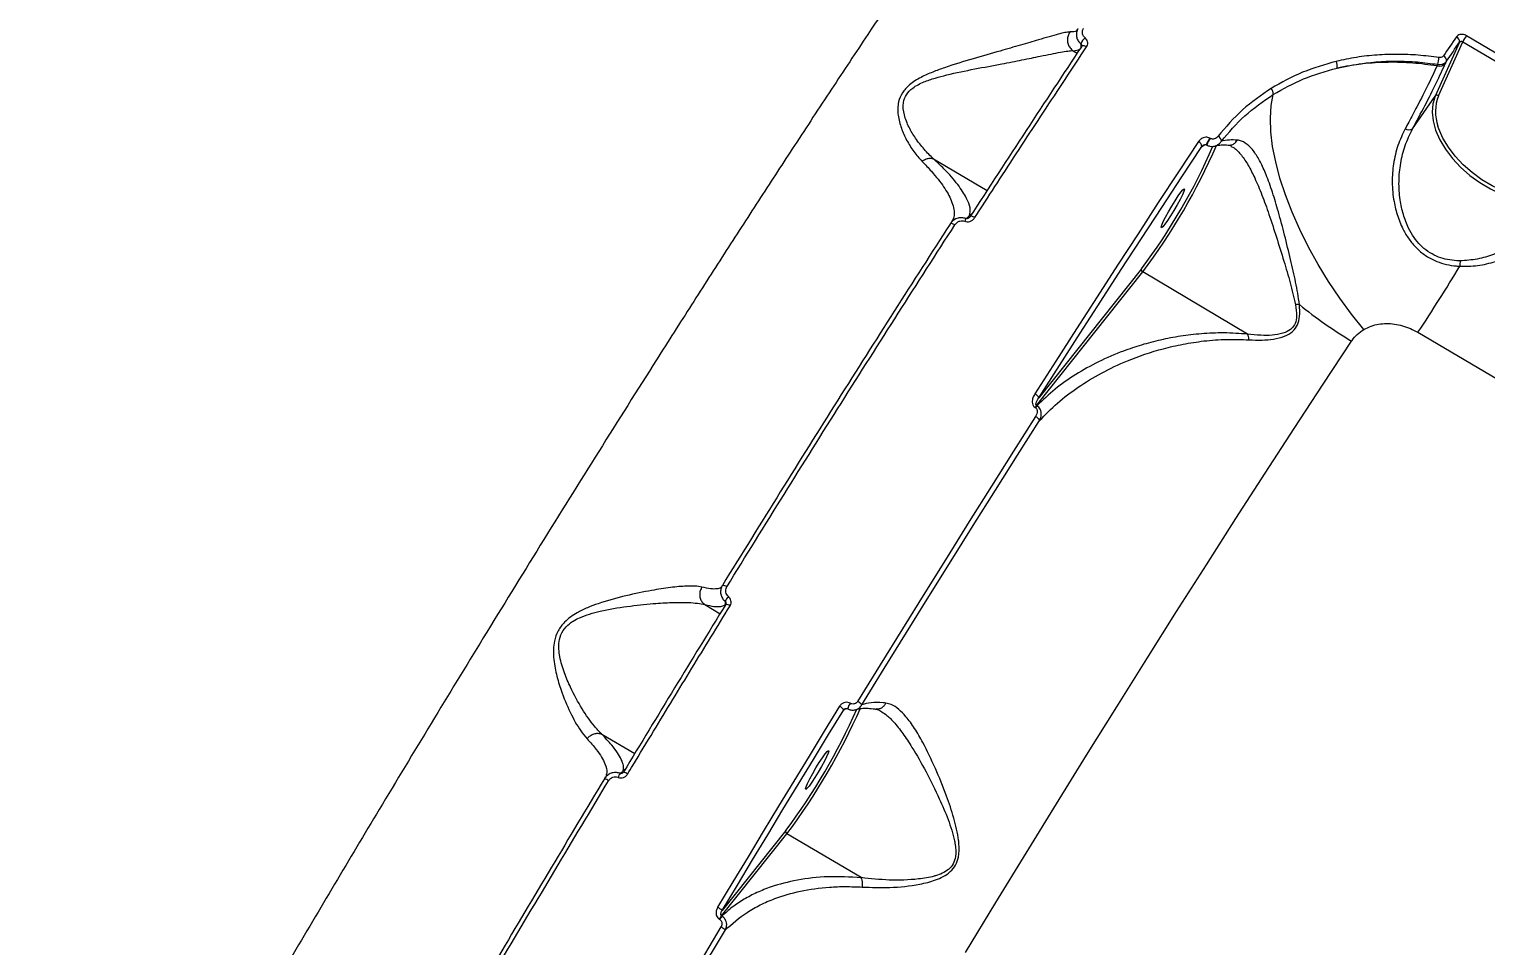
# Model space of a CAD drawing. Header units: millimetres. Extents: x -6328 to 5334, y -5037 to 4112.
# Drawn here: x -2154.1 to -1865.5, y 1238.3 to 1420 of the extents above; entities that cross this region are included whole.
import ezdxf

# ---------------------------------------------------------------- set-up
doc = ezdxf.new("R2010")
doc.units = ezdxf.units.MM
for name, color, linetype in [('DIKOM_ОБЪЕКТ', 7, 'Continuous'), ('DIKOM_РАЗМЕР_ЗОНА', 7, 'Continuous'), ('DIKOM_РАЗМЕР_ОБЪЕКТА', 7, 'Continuous')]:
    doc.layers.add(name, color=color, linetype=linetype)
doc.styles.add('style1', font='arial.ttf', dxfattribs={"width": 0.8})
doc.dimstyles.new('1-50', dxfattribs={"dimtxt": 300, "dimasz": 200, "dimexe": 100, "dimexo": 0, "dimgap": 100, "dimtad": 1, "dimtxsty": 'style1', "dimcen": 200, "dimclrd": 7, "dimclre": 7, "dimclrt": 7, "dimadec": 1, "dimazin": 2, "dimtfac": 1, "dimtmove": 0, "dimatfit": 2, "dimfxl": 0, "dimlwd": 25, "dimlwe": 18, "dimarcsym": 0})

# ---------------------------------------------------------------- blocks, each defined once
blk = doc.blocks.new('*D2')
at = {"layer": 'Defpoints', "color": 0, "transparency": 16777216}
for p in [(-5303.77, 2121.42), (-1621.11, 2121.42), (560.33, -2395.62)]:
    blk.add_point(p, dxfattribs=at)
at = {"layer": 'DIKOM_РАЗМЕР_ОБЪЕКТА', "color": 7, "lineweight": 18, "transparency": 16777216}
for p, q in [((-1621.11, 2121.42), (-5403.77, 2121.42)), ((560.33, -2395.62), (-5403.77, -2395.62))]:
    blk.add_line(p, q, dxfattribs=at)
at = {"layer": 'DIKOM_РАЗМЕР_ОБЪЕКТА', "color": 7, "lineweight": 25, "transparency": 16777216}
blk.add_line((-5303.77, -2195.62), (-5303.77, 1921.42), dxfattribs=at)
at = {"layer": 'DIKOM_РАЗМЕР_ОБЪЕКТА', "color": 7, "transparency": 16777216}
for points in [[(-5337.11, 1921.42), (-5270.44, 1921.42), (-5303.77, 2121.42)], [(-5337.11, -2195.62), (-5270.44, -2195.62), (-5303.77, -2395.62)]]:
    blk.add_solid(points, dxfattribs=at)
at = {"layer": 'DIKOM_РАЗМЕР_ОБЪЕКТА', "color": 7, "transparency": 16777216, "insert": (-5556.94, -137.1), "char_height": 300, "attachment_point": 5, "rotation": 90, "style": 'style1'}
blk.add_mtext('4500', dxfattribs=at)
blk = doc.blocks.new('*D3')
at = {"layer": 'Defpoints', "color": 0, "transparency": 16777216}
for p in [(-1814.92, 4111.71), (-5877.98, -3895.62), (33.33, -3895.62)]:
    blk.add_point(p, dxfattribs=at)
at = {"layer": 'DIKOM_РАЗМЕР_ЗОНА', "color": 7, "lineweight": 18, "transparency": 16777216}
for p, q in [((-1814.92, 4111.71), (-5977.98, 4111.71)), ((33.33, -3895.62), (-5977.98, -3895.62))]:
    blk.add_line(p, q, dxfattribs=at)
at = {"layer": 'DIKOM_РАЗМЕР_ЗОНА', "color": 7, "lineweight": 25, "transparency": 16777216}
blk.add_line((-5877.98, 3911.71), (-5877.98, -3695.62), dxfattribs=at)
at = {"layer": 'DIKOM_РАЗМЕР_ЗОНА', "color": 7, "transparency": 16777216}
for points in [[(-5911.31, 3911.71), (-5844.65, 3911.71), (-5877.98, 4111.71)], [(-5911.31, -3695.62), (-5844.65, -3695.62), (-5877.98, -3895.62)]]:
    blk.add_solid(points, dxfattribs=at)
at = {"layer": 'DIKOM_РАЗМЕР_ЗОНА', "color": 7, "transparency": 16777216, "insert": (-6131.15, 108.05), "char_height": 300, "attachment_point": 5, "rotation": 90, "style": 'style1'}
blk.add_mtext('8000', dxfattribs=at)

msp = doc.modelspace()

# ---------------------------------------------------------------- linework, layer by layer
at = {"layer": 'DIKOM_ОБЪЕКТ', "color": 7, "linetype": 'Continuous', "lineweight": 15}
for p, q in [((-1870.742, 1417.436), (-1875.55, 1406.748)), ((-1874.898, 1406.817), (-1870.076, 1417.536)), ((-1870.076, 1417.536), (-1842.647, 1401.305)), ((-1841.959, 1402.499), (-1869.389, 1418.73)), ((-1947.306, 1415.757), (-1947.302, 1415.754)), ((-1947.302, 1415.754), (-1946.491, 1415.275)), ((-1945.628, 1416.594), (-1945.651, 1416.549)), ((-1875.06, 1413.051), (-1875.201, 1412.736)), ((-1873.466, 1413.331), (-1873.312, 1413.673)), ((-1880.058, 1400.234), (-1875.55, 1406.748)), ((-1921.778, 1396.765), (-1921.293, 1397.108)), ((-1920.906, 1397.09), (-1920.908, 1397.091)), ((-1920.906, 1397.09), (-1920.832, 1397.045)), ((-1920.807, 1397.053), (-1920.832, 1397.045)), ((-1920.139, 1398.369), (-1920.213, 1398.414)), ((-1974.924, 1394.321), (-1964.329, 1388.051)), ((-1967.395, 1383.337), (-1967.79, 1383.068)), ((-1954.556, 1345.44), (-1933.514, 1371.896)), ((-1933.749, 1372.524), (-1954.115, 1346.918)), ((-1912.729, 1359.597), (-1933.514, 1371.896)), ((-1878.971, 1359.94), (-1578.962, 1182.407)), ((-1954.841, 1345.029), (-1954.736, 1344.967)), ((-1954.451, 1345.378), (-1954.556, 1345.44)), ((-2020.267, 1305.958), (-2017.245, 1304.17)), ((-2016.125, 1306.008), (-2016.129, 1305.992)), ((-1992.73, 1285.112), (-1992.324, 1285.394)), ((-1991.983, 1285.348), (-1991.955, 1285.331)), ((-1991.931, 1285.338), (-1991.955, 1285.331)), ((-1991.431, 1286.388), (-1991.459, 1286.405)), ((-2040.695, 1280.306), (-2034.145, 1276.43)), ((-2036.054, 1273.28), (-2036.385, 1273.055)), ((-2036.362, 1272.78), (-2036.363, 1272.771)), ((-2040.014, 1271.77), (-2040.129, 1271.456)), ((-2016.952, 1244.278), (-2003.985, 1260.553)), ((-2004.22, 1261.181), (-2016.816, 1245.372)), ((-1989.276, 1251.848), (-2003.985, 1260.553)), ((-2016.864, 1244.226), (-2016.952, 1244.278)), ((-2017.387, 1243.624), (-2017.299, 1243.572))]:
    msp.add_line(p, q, dxfattribs=at)
at = {"layer": 'DIKOM_ОБЪЕКТ', "color": 7, "linetype": 'Continuous', "lineweight": 15, "flags": 128}
for points in [[(-1871.359, 1418.49), (-1871.68, 1418.021), (-1872.002, 1417.551), (-1872.323, 1417.08), (-1872.645, 1416.609), (-1872.967, 1416.137), (-1873.289, 1415.665), (-1873.612, 1415.191), (-1873.935, 1414.717)], [(-1873.312, 1413.673), (-1872.99, 1414.145), (-1872.668, 1414.617), (-1872.346, 1415.089), (-1872.025, 1415.56), (-1871.704, 1416.03), (-1871.383, 1416.499), (-1871.062, 1416.968), (-1870.742, 1417.436)], [(-1944.615, 1416.517), (-1944.785, 1416.605), (-1944.955, 1416.672), (-1945.119, 1416.715), (-1945.271, 1416.733), (-1945.405, 1416.724), (-1945.515, 1416.69), (-1945.598, 1416.631), (-1945.628, 1416.594)], [(-1889.694, 1360.497), (-1892.125, 1363.516), (-1894.459, 1366.689), (-1896.673, 1369.986), (-1898.743, 1373.373), (-1900.652, 1376.818), (-1902.378, 1380.285), (-1903.905, 1383.742), (-1905.219, 1387.154), (-1906.306, 1390.486), (-1907.156, 1393.707), (-1907.759, 1396.785), (-1908.111, 1399.688), (-1908.207, 1402.389), (-1908.047, 1404.861), (-1907.633, 1407.079)], [(-1875.55, 1406.748), (-1876.024, 1405.248), (-1876.172, 1403.596), (-1875.99, 1401.826), (-1875.482, 1399.979), (-1874.66, 1398.097), (-1873.542, 1396.221), (-1872.153, 1394.393), (-1870.523, 1392.655), (-1868.69, 1391.044), (-1866.695, 1389.597), (-1864.581, 1388.346), (-1862.396, 1387.319), (-1860.189, 1386.539), (-1858.009, 1386.024), (-1855.906, 1385.785), (-1853.925, 1385.827), (-1852.111, 1386.149), (-1850.505, 1386.745), (-1849.142, 1387.6), (-1848.813, 1387.88)], [(-1853.459, 1386.584), (-1853.928, 1386.53), (-1855.849, 1386.489), (-1857.889, 1386.721), (-1860.003, 1387.22), (-1862.143, 1387.977), (-1864.261, 1388.972), (-1866.311, 1390.185), (-1868.246, 1391.588), (-1870.024, 1393.151), (-1871.604, 1394.837), (-1872.951, 1396.609), (-1874.035, 1398.428), (-1874.833, 1400.253), (-1875.004, 1400.766)], [(-1922.453, 1397.733), (-1926.419, 1391.72), (-1930.413, 1385.636), (-1934.433, 1379.483), (-1938.477, 1373.263), (-1942.544, 1366.98), (-1946.633, 1360.634), (-1950.741, 1354.229), (-1954.868, 1347.766)], [(-1954.115, 1346.918), (-1949.998, 1353.365), (-1945.899, 1359.755), (-1941.821, 1366.086), (-1937.763, 1372.355), (-1933.728, 1378.559), (-1929.718, 1384.698), (-1925.734, 1390.767), (-1921.778, 1396.765)], [(-1929.547, 1380.846), (-1929.792, 1380.649), (-1929.855, 1380.767), (-1929.731, 1381.189), (-1929.429, 1381.881), (-1928.974, 1382.787), (-1928.403, 1383.834), (-1927.762, 1384.937), (-1927.103, 1386.007), (-1926.48, 1386.957), (-1925.942, 1387.709), (-1925.534, 1388.204), (-1925.288, 1388.401), (-1925.225, 1388.283), (-1925.349, 1387.861), (-1925.651, 1387.169), (-1926.106, 1386.263), (-1926.677, 1385.216), (-1927.318, 1384.112), (-1927.977, 1383.043), (-1928.601, 1382.093), (-1929.138, 1381.341), (-1929.547, 1380.846)], [(-1967.79, 1383.068), (-1967.702, 1383.027), (-1967.611, 1383.004)], [(-1966.757, 1382.693), (-1966.926, 1382.783), (-1967.093, 1382.855), (-1967.252, 1382.905), (-1967.398, 1382.933), (-1967.523, 1382.936), (-1967.625, 1382.916), (-1967.698, 1382.872), (-1967.741, 1382.806)], [(-1970.71, 1381.236), (-1970.873, 1381.324), (-1971.035, 1381.394), (-1971.19, 1381.445), (-1971.332, 1381.475), (-1971.456, 1381.482), (-1971.558, 1381.467), (-1971.633, 1381.43), (-1971.681, 1381.372)], [(-1968.611, 1237.033), (-1962.612, 1246.909), (-1956.611, 1256.726), (-1950.615, 1266.474), (-1944.629, 1276.143), (-1938.658, 1285.726), (-1932.709, 1295.212), (-1926.786, 1304.594), (-1920.896, 1313.862), (-1915.044, 1323.008), (-1909.234, 1332.024), (-1903.474, 1340.9), (-1897.767, 1349.629), (-1892.119, 1358.203)], [(-1954.718, 1343.255), (-1959.084, 1336.373), (-1963.466, 1329.435), (-1967.861, 1322.444), (-1972.269, 1315.402), (-1976.686, 1308.313), (-1981.113, 1301.18), (-1985.545, 1294.006), (-1989.982, 1286.794)], [(-1989.142, 1286.103), (-1984.715, 1293.3), (-1980.292, 1300.458), (-1975.875, 1307.576), (-1971.467, 1314.649), (-1967.07, 1321.675), (-1962.684, 1328.651), (-1958.312, 1335.573), (-1953.956, 1342.44)], [(-1993.575, 1285.813), (-1996.596, 1280.879), (-1999.617, 1275.93), (-2002.638, 1270.967), (-2005.658, 1265.991), (-2008.677, 1261.003), (-2011.693, 1256.005), (-2014.708, 1250.996), (-2017.719, 1245.978)], [(-2016.816, 1245.372), (-2013.812, 1250.378), (-2010.805, 1255.375), (-2007.796, 1260.362), (-2004.784, 1265.338), (-2001.771, 1270.302), (-1998.757, 1275.253), (-1995.743, 1280.19), (-1992.73, 1285.112)], [(-2000.018, 1269.502), (-2000.263, 1269.306), (-2000.327, 1269.423), (-2000.202, 1269.845), (-1999.901, 1270.537), (-1999.446, 1271.444), (-1998.875, 1272.491), (-1998.234, 1273.594), (-1997.575, 1274.664), (-1996.951, 1275.613), (-1996.413, 1276.366), (-1996.005, 1276.86), (-1995.76, 1277.057), (-1995.696, 1276.94), (-1995.821, 1276.518), (-1996.123, 1275.825), (-1996.577, 1274.919), (-1997.148, 1273.872), (-1997.789, 1272.769), (-1998.448, 1271.699), (-1999.072, 1270.75), (-1999.61, 1269.997), (-2000.018, 1269.502)], [(-2017.086, 1242.072), (-2022.728, 1232.618), (-2028.351, 1223.144), (-2033.953, 1213.656), (-2039.529, 1204.161), (-2045.076, 1194.666), (-2050.589, 1185.176), (-2056.064, 1175.699), (-2061.499, 1166.241)], [(-2060.501, 1165.817), (-2055.078, 1175.254), (-2049.614, 1184.711), (-2044.114, 1194.179), (-2038.579, 1203.654), (-2033.016, 1213.128), (-2027.426, 1222.594), (-2021.815, 1232.048), (-2016.186, 1241.481)]]:
    msp.add_lwpolyline(points, dxfattribs=at)
at = {"layer": 'DIKOM_ОБЪЕКТ', "color": 7, "linetype": 'Continuous', "lineweight": 15}
for centre, radius, start, end in [((-1943.128, 1416.208), 2.767, 130.6236, 161.69466), ((-1871.738, 1417.56), 1.004, 352.89452, 67.81581), ((-1861.857, 1413.596), 9.115, 145.71946, 154.38898), ((-1879.271, 1414.509), 4.456, 340.91102, 358.49995), ((-1874.313, 1413.784), 1.008, 353.67431, 67.96194), ((-1897.017, 1412.733), 2.064, 348.43055, 25.8865), ((-1874.807, 1414.416), 1.725, 256.78873, 321.02273), ((-1909.157, 1407.2), 1.529, 355.46645, 44.38554), ((-1875.185, 1406.415), 0.494, 54.43874, 137.61472), ((-1866.876, 1403.65), 8.624, 158.45778, 199.53566), ((-1880.755, 1401.587), 1.522, 240.19153, 297.26487), ((-2030.286, 1445.053), 121.313, 322.91174, 336.65437), ((-1922.834, 1396.747), 1.056, 0.9955, 68.88235), ((-1916.743, 1395.747), 4.376, 142.46406, 162.12179), ((-1916.766, 1395.76), 4.263, 142.27313, 162.45964), ((-1919.109, 1397.725), 1.185, 3.6929, 63.33325), ((-2030.137, 1444.966), 120.576, 323.07239, 336.45842), ((-1963.42, 1379.83), 5.753, 152.61106, 158.33901), ((-1803.896, 1369.851), 66.855, 176.35122, 177.27335), ((-1933.289, 1372.339), 0.497, 158.11525, 243.01371), ((-2191.749, 1567.301), 375.271, 326.45707, 328.82351), ((-1902.441, 1358.385), 7.064, 90.0929, 96.40995), ((-1850.621, 1428.365), 81.516, 230.51719, 239.39717), ((-1955.316, 1346.61), 1.24, 14.39372, 68.79197), ((-1950.459, 1342.3), 5.162, 142.53407, 148.09327), ((-1950.354, 1342.238), 5.162, 142.53407, 148.09327), ((-1955.259, 1341.985), 1.38, 19.26557, 66.95316), ((-2016.702, 1308.604), 1.176, 47.93958, 93.98139), ((-2013.299, 1305.343), 3.202, 135.59411, 156.65436), ((-2016.085, 1304.766), 1.242, 48.40732, 91.82664), ((-2101.898, 1334.45), 122.104, 323.12594, 336.24197), ((-2104.178, 1335.766), 125.282, 323.10489, 336.33022), ((-1994.441, 1283.909), 2.092, 35.12594, 65.54612), ((-1988.925, 1284.491), 3.175, 142.93948, 164.34866), ((-1988.911, 1284.482), 3.16, 142.89999, 164.41587), ((-1990.968, 1284.737), 2.281, 36.81757, 64.40252), ((-2036.886, 1270.599), 2.243, 53.16646, 76.49324), ((-2040.705, 1269.186), 2.342, 53.48777, 75.75557), ((-2033.802, 1270.388), 3.878, 146.77563, 159.83744), ((-2003.76, 1260.995), 0.497, 158.03404, 242.97775), ((-2020.327, 1241.117), 5.517, 50.47564, 61.78233), ((-2011.625, 1240.267), 6.669, 143.01866, 149.77285), ((-2011.537, 1240.214), 6.669, 143.01866, 149.77285), ((-2020.526, 1235.854), 7.106, 52.35052, 61.04412)]:
    msp.add_arc(centre, radius, start, end, dxfattribs=at)
for points, knots in [([(-1931.299, 1500.107), (-1934.176, 1496.206), (-1939.82, 1488.554), (-1948.723, 1476.146), (-1957.863, 1463.184), (-1967.381, 1449.446), (-1977.415, 1434.729), (-1986.716, 1420.876), (-1995.164, 1408.136), (-2002.262, 1397.332), (-2009.214, 1386.657), (-2016.013, 1376.135), (-2022.88, 1365.423), (-2031.294, 1352.2), (-2041.284, 1336.344), (-2052.748, 1317.933), (-2063.828, 1299.933), (-2074.484, 1282.439), (-2084.31, 1266.143), (-2093.615, 1250.569), (-2102.231, 1236.022), (-2110.632, 1221.718), (-2119.712, 1206.132), (-2129.255, 1189.59), (-2139.202, 1172.161), (-2148.206, 1156.214), (-2156.583, 1141.226), (-2164.212, 1127.446), (-2171.526, 1114.104), (-2179.299, 1099.783), (-2187.303, 1084.857), (-2195.449, 1069.452), (-2202.644, 1055.646), (-2209.177, 1042.931), (-2214.983, 1031.468), (-2220.411, 1020.588), (-2225.485, 1010.251), (-2230.316, 1000.245), (-2233.29, 993.927), (-2234.778, 990.765)], [0, 0, 0, 0, 0.0321108, 0.0629807, 0.0939441, 0.1252643, 0.1566821, 0.189835, 0.2117861, 0.2337707, 0.2537041, 0.2736375, 0.2936718, 0.313706, 0.3466387, 0.3796847, 0.4118208, 0.4412262, 0.470712, 0.4960472, 0.5214337, 0.5455273, 0.5696649, 0.6018539, 0.6313075, 0.6608414, 0.6862174, 0.7116447, 0.7357766, 0.7599525, 0.7922219, 0.8217486, 0.8513558, 0.8767942, 0.9022838, 0.9264743, 0.9507088, 0.9753312, 1, 1, 1, 1]), ([(-1946.276, 1420.177), (-1946.319, 1420.106), (-1946.504, 1419.799), (-1946.679, 1419.193), (-1946.626, 1418.395), (-1946.328, 1417.648), (-1945.947, 1417.268), (-1945.755, 1417.077)], [0, 0, 0, 0, 0.0735157, 0.3198243, 0.5507623, 0.773423, 1, 1, 1, 1]), ([(-1944.929, 1418.308), (-1945.045, 1418.422), (-1945.276, 1418.65), (-1945.455, 1419.091), (-1945.487, 1419.558), (-1945.384, 1419.91), (-1945.273, 1420.089), (-1945.248, 1420.13)], [0, 0, 0, 0, 0.2210992, 0.4418507, 0.6744982, 0.9251297, 1, 1, 1, 1]), ([(-1947.884, 1419.461), (-1947.913, 1419.461), (-1948.177, 1419.465), (-1948.857, 1419.372), (-1950.225, 1419.041), (-1952.005, 1418.538), (-1954.463, 1417.813), (-1957.709, 1416.854), (-1962.062, 1415.598), (-1967.139, 1414.154), (-1971.683, 1412.795), (-1975.133, 1411.538), (-1977.535, 1410.471), (-1979.676, 1409.143), (-1981.229, 1407.441), (-1982.079, 1405.331), (-1982.059, 1402.89), (-1981.372, 1400.347), (-1980.274, 1397.94), (-1978.884, 1395.692), (-1977.771, 1394.446), (-1977.212, 1393.82)], [0, 0, 0, 0, 0.0056302, 0.050195, 0.0960217, 0.143343, 0.1917784, 0.2623064, 0.3349975, 0.4257397, 0.519189, 0.5587289, 0.5987864, 0.6438233, 0.6799326, 0.7160762, 0.7691291, 0.823202, 0.8784525, 0.9388515, 1, 1, 1, 1]), ([(-1947.884, 1419.461), (-1947.911, 1419.425), (-1948.084, 1419.2), (-1948.344, 1418.689), (-1948.481, 1417.883), (-1948.343, 1417.042), (-1947.953, 1416.278), (-1947.521, 1415.93), (-1947.306, 1415.757)], [0, 0, 0, 0, 0.0319477, 0.2048554, 0.4036422, 0.6024283, 0.8012141, 1, 1, 1, 1]), ([(-1946.459, 1419.928), (-1946.512, 1419.82), (-1946.684, 1419.475), (-1947.395, 1419.466), (-1947.884, 1419.461)], [0, 0, 0, 0, 0.3125342, 1, 1, 1, 1]), ([(-1945.755, 1417.077), (-1945.765, 1416.821), (-1945.777, 1416.503), (-1945.807, 1416.208), (-1945.812, 1416.15)], [0, 0, 0, 0, 0.8058733, 1, 1, 1, 1]), ([(-1945.755, 1417.077), (-1945.72, 1417.046), (-1945.68, 1417.01), (-1945.623, 1416.93), (-1945.584, 1416.85), (-1945.584, 1416.786), (-1945.585, 1416.758)], [0, 0, 0, 0, 0.2896073, 0.337659, 0.7177928, 1, 1, 1, 1]), ([(-1944.615, 1416.517), (-1944.591, 1416.557), (-1944.483, 1416.731), (-1944.381, 1417.076), (-1944.41, 1417.535), (-1944.586, 1417.97), (-1944.815, 1418.195), (-1944.929, 1418.308)], [0, 0, 0, 0, 0.07334, 0.3225289, 0.5550505, 0.7773837, 1, 1, 1, 1]), ([(-1869.389, 1418.73), (-1869.486, 1418.781), (-1869.733, 1418.91), (-1870.177, 1419.005), (-1870.658, 1418.972), (-1871.085, 1418.803), (-1871.268, 1418.595), (-1871.359, 1418.49)], [0, 0, 0, 0, 0.1406201, 0.3550994, 0.5698681, 0.7848826, 1, 1, 1, 1]), ([(-1870.742, 1417.436), (-1870.711, 1417.473), (-1870.648, 1417.548), (-1870.503, 1417.61), (-1870.34, 1417.625), (-1870.191, 1417.596), (-1870.109, 1417.553), (-1870.076, 1417.536)], [0, 0, 0, 0, 0.2154741, 0.4306477, 0.6453485, 0.8595852, 1, 1, 1, 1]), ([(-1974.934, 1394.326), (-1974.935, 1394.327), (-1975.581, 1394.899), (-1976.837, 1396.162), (-1978.475, 1398.283), (-1979.861, 1400.561), (-1980.802, 1402.916), (-1981.1, 1405.168), (-1980.445, 1407.08), (-1978.999, 1408.543), (-1976.947, 1409.577), (-1974.634, 1410.363), (-1971.252, 1411.232), (-1966.768, 1412.158), (-1961.753, 1413.073), (-1957.389, 1413.932), (-1954.132, 1414.589), (-1951.622, 1415.108), (-1949.773, 1415.473), (-1948.297, 1415.718), (-1947.584, 1415.769), (-1947.306, 1415.757), (-1947.306, 1415.757)], [0, 0, 0, 0, 0.0000823, 0.0623246, 0.1245678, 0.1794144, 0.2341056, 0.2846931, 0.3177621, 0.3507344, 0.3933968, 0.4328144, 0.4723189, 0.5665723, 0.6608638, 0.7344772, 0.8079849, 0.8565211, 0.9050174, 0.9525206, 0.9999883, 1, 1, 1, 1]), ([(-1945.651, 1416.549), (-1949.278, 1411.064), (-1956.542, 1400.079), (-1964.004, 1388.569), (-1967.741, 1382.806)], [0, 0, 0, 0, 0.4992722, 1, 1, 1, 1]), ([(-1966.757, 1382.693), (-1966.426, 1383.205), (-1964.77, 1385.767), (-1960.211, 1392.796), (-1953.123, 1403.656), (-1947.453, 1412.228), (-1944.615, 1416.517)], [0, 0, 0, 0, 0.0441427, 0.2207211, 0.6100162, 1, 1, 1, 1]), ([(-1947.302, 1415.754), (-1946.775, 1415.813), (-1946.176, 1415.881), (-1945.852, 1416.121), (-1945.812, 1416.15)], [0, 0, 0, 0, 0.8785802, 1, 1, 1, 1]), ([(-1945.581, 1416.758), (-1945.58, 1416.752), (-1945.568, 1416.685), (-1945.601, 1416.639), (-1945.631, 1416.596)], [0, 0, 0, 0, 0.0808998, 1, 1, 1, 1]), ([(-1874.816, 1414.392), (-1876.188, 1414.57), (-1878.928, 1414.924), (-1883.03, 1415.077), (-1887.118, 1414.937), (-1891.19, 1414.493), (-1893.833, 1413.921), (-1895.16, 1413.634)], [0, 0, 0, 0, 0.1976813, 0.3947, 0.5930892, 0.7957984, 1, 1, 1, 1]), ([(-1873.935, 1414.717), (-1873.996, 1414.647), (-1874.119, 1414.506), (-1874.405, 1414.391), (-1874.649, 1414.371), (-1874.787, 1414.388), (-1874.816, 1414.392)], [0, 0, 0, 0, 0.3067236, 0.613302, 0.919473, 1, 1, 1, 1]), ([(-1895.16, 1413.634), (-1897.426, 1412.993), (-1902.012, 1411.696), (-1906.031, 1409.42), (-1908.064, 1408.269)], [0, 0, 0, 0, 0.4941765, 1, 1, 1, 1]), ([(-1907.633, 1407.079), (-1905.689, 1408.18), (-1901.755, 1410.408), (-1897.266, 1411.677), (-1894.995, 1412.319)], [0, 0, 0, 0, 0.4941564, 1, 1, 1, 1]), ([(-1894.995, 1412.319), (-1892.456, 1412.813), (-1888.613, 1413.56), (-1883.232, 1413.724), (-1879.138, 1413.583), (-1876.404, 1413.226), (-1875.06, 1413.051)], [0, 0, 0, 0, 0.3951678, 0.5979285, 0.8021812, 1, 1, 1, 1]), ([(-1875.201, 1412.736), (-1876.809, 1412.952), (-1880.041, 1413.387), (-1884.991, 1413.51), (-1890.03, 1413.238), (-1893.333, 1412.626), (-1894.995, 1412.319)], [0, 0, 0, 0, 0.2373861, 0.4771596, 0.7370093, 1, 1, 1, 1]), ([(-1875.201, 1412.736), (-1875.756, 1411.54), (-1876.881, 1409.113), (-1878.857, 1405.229), (-1880.459, 1402.203), (-1881.277, 1400.698), (-1881.512, 1400.266)], [0, 0, 0, 0, 0.3362341, 0.6822364, 0.9087879, 1, 1, 1, 1]), ([(-1880.058, 1400.234), (-1879.223, 1401.795), (-1877.505, 1405.01), (-1875.249, 1409.48), (-1874.065, 1412.035), (-1873.466, 1413.331)], [0, 0, 0, 0, 0.3175173, 0.6539172, 1, 1, 1, 1]), ([(-1875.06, 1413.051), (-1875.002, 1413.043), (-1874.728, 1413.006), (-1874.242, 1413.041), (-1873.675, 1413.26), (-1873.433, 1413.535), (-1873.312, 1413.673)], [0, 0, 0, 0, 0.0806489, 0.3870727, 0.6935679, 1, 1, 1, 1]), ([(-1908.064, 1408.269), (-1910.016, 1406.93), (-1913.97, 1404.216), (-1917.029, 1400.61), (-1918.577, 1398.784)], [0, 0, 0, 0, 0.4937617, 1, 1, 1, 1]), ([(-1917.926, 1397.801), (-1916.45, 1399.545), (-1913.461, 1403.077), (-1909.591, 1405.734), (-1907.633, 1407.079)], [0, 0, 0, 0, 0.493766, 1, 1, 1, 1]), ([(-1881.512, 1400.266), (-1882.025, 1399.195), (-1883.066, 1397.02), (-1883.894, 1393.417), (-1884.174, 1389.653), (-1883.856, 1386.125), (-1883.052, 1382.887), (-1881.97, 1380.305), (-1880.621, 1378.138), (-1879.131, 1376.422), (-1877.322, 1374.981), (-1874.776, 1373.673), (-1872.461, 1373.15), (-1870.914, 1373.047), (-1870.675, 1373.032)], [0, 0, 0, 0, 0.1084786, 0.2202175, 0.3276464, 0.4383071, 0.5238012, 0.6115056, 0.6745126, 0.7390859, 0.8027725, 0.8688952, 0.9797316, 1, 1, 1, 1]), ([(-1870.616, 1374.106), (-1870.841, 1374.112), (-1872.283, 1374.151), (-1874.366, 1374.551), (-1876.634, 1375.658), (-1877.765, 1376.526), (-1878.828, 1377.549), (-1879.811, 1378.737), (-1881.002, 1380.798), (-1881.95, 1383.303), (-1882.611, 1386.405), (-1882.823, 1389.848), (-1882.474, 1393.476), (-1881.609, 1397.02), (-1880.579, 1399.153), (-1880.058, 1400.234)], [0, 0, 0, 0, 0.0201015, 0.1287258, 0.1852706, 0.2440052, 0.254864, 0.3167944, 0.3805909, 0.4664196, 0.5546309, 0.663824, 0.7761654, 0.8865567, 1, 1, 1, 1]), ([(-1920.213, 1398.414), (-1920.34, 1398.473), (-1920.594, 1398.592), (-1921.061, 1398.618), (-1921.591, 1398.495), (-1922.098, 1398.188), (-1922.341, 1397.876), (-1922.453, 1397.733)], [0, 0, 0, 0, 0.1522737, 0.3040478, 0.5080195, 0.7732317, 1, 1, 1, 1]), ([(-1921.778, 1396.765), (-1921.725, 1396.824), (-1921.614, 1396.947), (-1921.411, 1397.077), (-1921.206, 1397.147), (-1921.052, 1397.153), (-1920.948, 1397.131), (-1920.904, 1397.108), (-1920.882, 1397.097)], [0, 0, 0, 0, 0.2759526, 0.5812069, 0.7840729, 0.9045563, 0.9531218, 1, 1, 1, 1]), ([(-1920.807, 1397.053), (-1920.613, 1396.961), (-1920.225, 1396.778), (-1919.558, 1396.761), (-1918.899, 1396.94), (-1918.322, 1397.298), (-1918.051, 1397.643), (-1917.926, 1397.801)], [0, 0, 0, 0, 0.1951137, 0.3898948, 0.593446, 0.8140328, 1, 1, 1, 1]), ([(-1918.577, 1398.784), (-1918.678, 1398.674), (-1918.88, 1398.457), (-1919.273, 1398.274), (-1919.647, 1398.223), (-1919.935, 1398.266), (-1920.081, 1398.34), (-1920.139, 1398.369)], [0, 0, 0, 0, 0.2717964, 0.5388461, 0.7375677, 0.8966132, 1, 1, 1, 1]), ([(-1919.114, 1396.886), (-1918.961, 1396.93), (-1918.643, 1397.022), (-1917.755, 1397.085), (-1917.022, 1397.091), (-1916.516, 1397.033), (-1916.477, 1397.029)], [0, 0, 0, 0, 0.3042747, 0.6331456, 0.9719491, 1, 1, 1, 1]), ([(-1914.769, 1398.027), (-1915.315, 1398.05), (-1916.566, 1398.104), (-1917.436, 1397.91), (-1917.926, 1397.801)], [0, 0, 0, 0, 0.4365684, 1, 1, 1, 1]), ([(-1916.536, 1397.033), (-1916.526, 1397.034), (-1916.366, 1397.041), (-1916.21, 1396.995), (-1915.946, 1396.819), (-1915.883, 1396.777)], [0, 0, 0, 0, 0.0453833, 0.7728403, 1, 1, 1, 1]), ([(-1916.475, 1397.061), (-1916.356, 1397.049), (-1916.034, 1397.016), (-1915.518, 1397.216), (-1915.079, 1397.562), (-1914.857, 1397.868), (-1914.781, 1398.005), (-1914.769, 1398.027)], [0, 0, 0, 0, 0.1772915, 0.4801742, 0.7830645, 0.9663131, 1, 1, 1, 1]), ([(-1902.452, 1365.45), (-1902.681, 1366.925), (-1903.139, 1369.88), (-1904.247, 1374.485), (-1905.371, 1379.189), (-1906.569, 1383.692), (-1907.776, 1387.742), (-1908.963, 1391.073), (-1910.182, 1393.768), (-1911.435, 1395.839), (-1912.808, 1397.296), (-1913.946, 1397.908), (-1914.618, 1398.005), (-1914.769, 1398.027)], [0, 0, 0, 0, 0.103936, 0.2080565, 0.3213671, 0.4346139, 0.5351328, 0.6355697, 0.7202651, 0.8048969, 0.890154, 0.9753341, 1, 1, 1, 1]), ([(-1977.212, 1393.82), (-1977.173, 1393.849), (-1976.909, 1394.055), (-1976.369, 1394.337), (-1975.599, 1394.495), (-1975.155, 1394.382), (-1974.934, 1394.326)], [0, 0, 0, 0, 0.0544763, 0.3767164, 0.6883582, 1, 1, 1, 1]), ([(-1974.924, 1394.321), (-1974.926, 1394.322), (-1974.928, 1394.324), (-1974.932, 1394.325), (-1974.933, 1394.326), (-1974.934, 1394.326)], [0, 0, 0, 0, 0.4506027, 0.8200212, 1, 1, 1, 1]), ([(-1967.79, 1383.068), (-1967.712, 1383.555), (-1967.556, 1384.538), (-1968.339, 1386.602), (-1970.006, 1389.164), (-1972.299, 1391.812), (-1974.226, 1393.654), (-1974.924, 1394.321)], [0, 0, 0, 0, 0.2061847, 0.4154246, 0.6401059, 0.8695985, 1, 1, 1, 1]), ([(-1915.9, 1396.729), (-1915.737, 1396.654), (-1915.049, 1396.342), (-1913.944, 1395.093), (-1912.578, 1393.088), (-1911.229, 1390.434), (-1909.865, 1387.164), (-1908.44, 1383.204), (-1906.992, 1378.782), (-1905.589, 1374.213), (-1904.232, 1369.724), (-1903.566, 1366.854), (-1903.23, 1365.405)], [0, 0, 0, 0, 0.0287433, 0.1210887, 0.21103, 0.3034615, 0.4118814, 0.5231798, 0.6466642, 0.7730148, 0.885456, 1, 1, 1, 1]), ([(-1977.212, 1393.82), (-1976.575, 1393.156), (-1974.84, 1391.348), (-1972.785, 1388.686), (-1971.48, 1386.339), (-1970.921, 1384.599), (-1970.817, 1383.339), (-1970.962, 1382.409), (-1971.276, 1381.977), (-1971.38, 1381.835)], [0, 0, 0, 0, 0.1205566, 0.3285069, 0.5410366, 0.670776, 0.801377, 0.9346173, 1, 1, 1, 1]), ([(-1870.675, 1373.032), (-1869.5, 1373.038), (-1867.107, 1373.052), (-1863.251, 1373.997), (-1859.178, 1375.59), (-1855.35, 1377.802), (-1852.131, 1380.336), (-1849.644, 1382.91), (-1848.481, 1384.823), (-1847.942, 1385.707)], [0, 0, 0, 0, 0.1260993, 0.2567281, 0.4243368, 0.5968636, 0.7352992, 0.8775694, 1, 1, 1, 1]), ([(-1850.185, 1385.693), (-1850.367, 1385.404), (-1851.169, 1384.135), (-1853.132, 1382.102), (-1856.144, 1379.535), (-1859.797, 1377.2), (-1863.586, 1375.466), (-1867.228, 1374.326), (-1869.476, 1374.18), (-1870.616, 1374.106)], [0, 0, 0, 0, 0.0447511, 0.1969231, 0.3532337, 0.5371519, 0.7258922, 0.8610265, 1, 1, 1, 1]), ([(-1968.529, 1382.476), (-1968.791, 1382.553), (-1969.305, 1382.703), (-1970.147, 1382.592), (-1970.948, 1382.216), (-1971.441, 1381.736), (-1971.647, 1381.423), (-1971.681, 1381.372)], [0, 0, 0, 0, 0.2233979, 0.4376682, 0.684978, 0.9488398, 1, 1, 1, 1]), ([(-1968.767, 1381.953), (-1968.599, 1381.907), (-1968.267, 1381.814), (-1967.723, 1381.906), (-1967.207, 1382.167), (-1966.901, 1382.477), (-1966.772, 1382.671), (-1966.757, 1382.693)], [0, 0, 0, 0, 0.2147712, 0.4259281, 0.681714, 0.9641494, 1, 1, 1, 1]), ([(-1967.79, 1383.068), (-1967.841, 1383.025), (-1968.078, 1382.829), (-1968.331, 1382.631), (-1968.529, 1382.476)], [0, 0, 0, 0, 0.2174604, 1, 1, 1, 1]), ([(-1967.741, 1382.806), (-1967.806, 1382.733), (-1967.918, 1382.608), (-1968.131, 1382.49), (-1968.308, 1382.447), (-1968.44, 1382.45), (-1968.502, 1382.468), (-1968.529, 1382.476)], [0, 0, 0, 0, 0.3756096, 0.651688, 0.8444474, 0.9349251, 1, 1, 1, 1]), ([(-1971.681, 1381.372), (-1975.353, 1375.659), (-1982.708, 1364.218), (-1993.941, 1346.477), (-2005.305, 1328.351), (-2012.954, 1315.974), (-2016.783, 1309.777)], [0, 0, 0, 0, 0.2482505, 0.4971902, 0.7482387, 1, 1, 1, 1]), ([(-2015.914, 1309.477), (-2012.129, 1315.602), (-2004.549, 1327.87), (-1993.211, 1345.958), (-1981.898, 1363.83), (-1974.443, 1375.429), (-1970.71, 1381.236)], [0, 0, 0, 0, 0.2482503, 0.4971899, 0.7482385, 1, 1, 1, 1]), ([(-1970.71, 1381.236), (-1970.561, 1381.422), (-1970.298, 1381.749), (-1969.759, 1382.005), (-1969.243, 1382.088), (-1968.927, 1381.998), (-1968.767, 1381.953)], [0, 0, 0, 0, 0.3292165, 0.5797724, 0.7886019, 1, 1, 1, 1]), ([(-1903.23, 1365.405), (-1903.114, 1364.66), (-1902.915, 1363.382), (-1903.2, 1361.745), (-1903.756, 1360.912), (-1904.537, 1360.209), (-1905.837, 1359.615), (-1907.868, 1359.306), (-1910.245, 1359.312), (-1911.851, 1359.496), (-1912.729, 1359.597)], [0, 0, 0, 0, 0.150404, 0.2579114, 0.3420738, 0.3655549, 0.4905033, 0.648814, 0.8079294, 1, 1, 1, 1]), ([(-1912.478, 1358.456), (-1911.6, 1358.416), (-1909.984, 1358.343), (-1907.585, 1358.545), (-1905.498, 1359.032), (-1903.79, 1359.974), (-1902.747, 1361.382), (-1902.299, 1363.258), (-1902.396, 1364.65), (-1902.452, 1365.45)], [0, 0, 0, 0, 0.1839977, 0.3384108, 0.4956213, 0.6241643, 0.7374526, 0.8492076, 1, 1, 1, 1]), ([(-1912.723, 1359.592), (-1914.297, 1359.693), (-1917.464, 1359.898), (-1921.872, 1359.687), (-1926.054, 1359.199), (-1930.004, 1358.441), (-1933.768, 1357.452), (-1937.918, 1356.055), (-1942.324, 1354.152), (-1946.836, 1351.619), (-1950.953, 1348.73), (-1953.283, 1346.497), (-1954.451, 1345.378)], [0, 0, 0, 0, 0.0822815, 0.1655635, 0.2473025, 0.3294893, 0.4127858, 0.4963688, 0.6205638, 0.7454524, 0.8723894, 1, 1, 1, 1]), ([(-1912.729, 1359.597), (-1912.728, 1359.596), (-1912.727, 1359.595), (-1912.724, 1359.593), (-1912.724, 1359.592), (-1912.723, 1359.592)], [0, 0, 0, 0, 0.4191343, 0.7692982, 1, 1, 1, 1]), ([(-1912.478, 1358.456), (-1912.48, 1358.496), (-1912.487, 1358.711), (-1912.538, 1359.133), (-1912.658, 1359.428), (-1912.723, 1359.592)], [0, 0, 0, 0, 0.0927063, 0.4978143, 1, 1, 1, 1]), ([(-1892.119, 1358.203), (-1892.09, 1358.246), (-1891.774, 1358.716), (-1891.053, 1359.575), (-1890.153, 1360.186), (-1889.694, 1360.497)], [0, 0, 0, 0, 0.0468117, 0.5142778, 1, 1, 1, 1]), ([(-1889.694, 1360.497), (-1889.213, 1360.742), (-1887.865, 1361.427), (-1885.215, 1361.811), (-1881.955, 1361.415), (-1879.972, 1360.435), (-1878.971, 1359.94)], [0, 0, 0, 0, 0.1529617, 0.4283712, 0.7114357, 1, 1, 1, 1]), ([(-1953.956, 1342.44), (-1952.801, 1343.618), (-1950.486, 1345.98), (-1946.348, 1349.113), (-1941.728, 1351.936), (-1936.169, 1354.572), (-1930.709, 1356.435), (-1925.542, 1357.627), (-1921.347, 1358.27), (-1917.016, 1358.617), (-1913.932, 1358.507), (-1912.478, 1358.456)], [0, 0, 0, 0, 0.1266496, 0.2539552, 0.3833036, 0.5133748, 0.6746734, 0.7563522, 0.8384276, 0.923821, 1, 1, 1, 1]), ([(-1954.868, 1347.766), (-1955.014, 1347.496), (-1955.295, 1346.978), (-1955.421, 1346.208), (-1955.327, 1345.632), (-1955.133, 1345.251), (-1954.938, 1345.103), (-1954.841, 1345.029)], [0, 0, 0, 0, 0.3089038, 0.5923477, 0.769742, 0.8844973, 1, 1, 1, 1]), ([(-1954.736, 1344.967), (-1954.673, 1344.919), (-1954.547, 1344.824), (-1954.424, 1344.582), (-1954.368, 1344.224), (-1954.45, 1343.747), (-1954.626, 1343.424), (-1954.718, 1343.255)], [0, 0, 0, 0, 0.1190139, 0.237429, 0.412333, 0.6910396, 1, 1, 1, 1]), ([(-1954.556, 1345.44), (-1954.569, 1345.45), (-1954.6, 1345.472), (-1954.635, 1345.532), (-1954.67, 1345.676), (-1954.587, 1346.19), (-1954.326, 1346.592), (-1954.115, 1346.918)], [0, 0, 0, 0, 0.0232943, 0.0519863, 0.1042428, 0.2733778, 1, 1, 1, 1]), ([(-1953.956, 1342.44), (-1953.832, 1342.716), (-1953.59, 1343.257), (-1953.587, 1344.071), (-1953.791, 1344.68), (-1954.078, 1345.105), (-1954.325, 1345.286), (-1954.451, 1345.378)], [0, 0, 0, 0, 0.2736306, 0.5372557, 0.7207985, 0.8565464, 1, 1, 1, 1]), ([(-2020.832, 1309.445), (-2021.262, 1309.518), (-2022.131, 1309.665), (-2024.177, 1309.648), (-2027.02, 1309.386), (-2031.055, 1308.758), (-2035.894, 1307.764), (-2040.256, 1306.595), (-2043.516, 1305.374), (-2045.81, 1304.281), (-2047.923, 1302.809), (-2049.437, 1300.799), (-2050.268, 1298.352), (-2050.307, 1295.372), (-2049.71, 1292.101), (-2048.596, 1288.402), (-2046.965, 1284.515), (-2045.19, 1281.323), (-2044.015, 1279.884), (-2043.6, 1279.376)], [0, 0, 0, 0, 0.0443359, 0.0895887, 0.1599534, 0.2324657, 0.3224987, 0.4152107, 0.4503604, 0.4859282, 0.532942, 0.5664249, 0.5998052, 0.653098, 0.7102645, 0.7686664, 0.8578768, 0.9497899, 1, 1, 1, 1]), ([(-2020.832, 1309.445), (-2020.856, 1309.406), (-2020.964, 1309.233), (-2021.166, 1308.79), (-2021.308, 1308.07), (-2021.207, 1307.235), (-2020.866, 1306.476), (-2020.471, 1306.134), (-2020.274, 1305.962)], [0, 0, 0, 0, 0.0350348, 0.1552513, 0.3664391, 0.5776263, 0.7888131, 1, 1, 1, 1]), ([(-2016.919, 1309.589), (-2016.98, 1309.485), (-2017.139, 1309.215), (-2017.857, 1309.042), (-2019.035, 1309.05), (-2020.23, 1309.312), (-2020.832, 1309.445)], [0, 0, 0, 0, 0.1626491, 0.4227223, 0.7093565, 1, 1, 1, 1]), ([(-2016.783, 1309.777), (-2016.812, 1309.729), (-2016.98, 1309.442), (-2017.167, 1308.848), (-2017.137, 1308.009), (-2016.836, 1307.208), (-2016.438, 1306.811), (-2016.238, 1306.612)], [0, 0, 0, 0, 0.0479814, 0.2861611, 0.5242711, 0.7620832, 1, 1, 1, 1]), ([(-2015.586, 1307.583), (-2015.706, 1307.702), (-2015.945, 1307.94), (-2016.126, 1308.419), (-2016.144, 1308.921), (-2016.032, 1309.276), (-2015.931, 1309.448), (-2015.914, 1309.477)], [0, 0, 0, 0, 0.2376974, 0.4754976, 0.7137247, 0.9520118, 1, 1, 1, 1]), ([(-2015.26, 1305.695), (-2015.243, 1305.725), (-2015.142, 1305.897), (-2015.03, 1306.252), (-2015.049, 1306.752), (-2015.229, 1307.229), (-2015.467, 1307.465), (-2015.586, 1307.583)], [0, 0, 0, 0, 0.0489193, 0.2870857, 0.5249643, 0.7625368, 1, 1, 1, 1]), ([(-2040.718, 1280.318), (-2040.719, 1280.319), (-2041.195, 1280.786), (-2042.51, 1282.247), (-2044.62, 1285.262), (-2046.636, 1288.935), (-2048.133, 1292.45), (-2048.912, 1295.007), (-2049.197, 1297.108), (-2049.173, 1298.72), (-2048.691, 1300.442), (-2047.3, 1302.194), (-2045.283, 1303.342), (-2043.082, 1304.135), (-2039.908, 1304.966), (-2035.587, 1305.666), (-2030.798, 1306.165), (-2026.699, 1306.408), (-2023.802, 1306.423), (-2021.682, 1306.262), (-2020.706, 1306.082), (-2020.274, 1305.962), (-2020.274, 1305.962)], [0, 0, 0, 0, 0.0001613, 0.0510849, 0.142456, 0.2363524, 0.29378, 0.3520668, 0.3772982, 0.4030638, 0.433535, 0.46383, 0.5079548, 0.5425025, 0.5775913, 0.6693859, 0.7635876, 0.8357992, 0.9096607, 0.9544408, 0.9999685, 1, 1, 1, 1]), ([(-2016.129, 1305.992), (-2019.499, 1300.5), (-2026.246, 1289.502), (-2032.988, 1278.352), (-2036.363, 1272.771)], [0, 0, 0, 0, 0.49945, 1, 1, 1, 1]), ([(-2035.542, 1272.394), (-2035.199, 1272.962), (-2033.485, 1275.804), (-2029.25, 1282.803), (-2022.829, 1293.362), (-2017.784, 1301.583), (-2015.26, 1305.695)], [0, 0, 0, 0, 0.0507693, 0.253855, 0.6266991, 1, 1, 1, 1]), ([(-2020.274, 1305.962), (-2020.272, 1305.961), (-2020.27, 1305.96), (-2020.268, 1305.959), (-2020.267, 1305.958)], [0, 0, 0, 0, 0.6732363, 1, 1, 1, 1]), ([(-2020.267, 1305.958), (-2019.637, 1305.826), (-2018.367, 1305.56), (-2017.043, 1305.539), (-2016.54, 1305.761), (-2016.296, 1305.869)], [0, 0, 0, 0, 0.3372109, 0.6791337, 1, 1, 1, 1]), ([(-2016.238, 1306.612), (-2016.251, 1306.391), (-2016.266, 1306.136), (-2016.292, 1305.901), (-2016.296, 1305.869)], [0, 0, 0, 0, 0.8649481, 1, 1, 1, 1]), ([(-2016.238, 1306.612), (-2016.199, 1306.573), (-2016.121, 1306.495), (-2016.063, 1306.36), (-2016.064, 1306.275), (-2016.065, 1306.244)], [0, 0, 0, 0, 0.3876713, 0.7763108, 1, 1, 1, 1]), ([(-2016.065, 1306.244), (-2016.065, 1306.192), (-2016.064, 1306.109), (-2016.114, 1306.039), (-2016.132, 1306.014)], [0, 0, 0, 0, 0.6413833, 1, 1, 1, 1]), ([(-1991.459, 1286.405), (-1991.526, 1286.44), (-1991.744, 1286.555), (-1992.179, 1286.635), (-1992.724, 1286.544), (-1993.232, 1286.267), (-1993.461, 1285.964), (-1993.575, 1285.813)], [0, 0, 0, 0, 0.093152, 0.3038958, 0.5302269, 0.765188, 1, 1, 1, 1]), ([(-1992.73, 1285.112), (-1992.688, 1285.171), (-1992.637, 1285.242), (-1992.556, 1285.286), (-1992.541, 1285.294)], [0, 0, 0, 0, 0.8238954, 1, 1, 1, 1]), ([(-1992.542, 1285.294), (-1992.536, 1285.3), (-1992.483, 1285.354), (-1992.349, 1285.397), (-1992.179, 1285.414), (-1992.054, 1285.39), (-1992.002, 1285.354), (-1991.986, 1285.343)], [0, 0, 0, 0, 0.0452351, 0.3973725, 0.6709424, 0.900063, 1, 1, 1, 1]), ([(-1991.931, 1285.338), (-1991.842, 1285.291), (-1991.549, 1285.133), (-1990.967, 1285.018), (-1990.243, 1285.134), (-1989.576, 1285.499), (-1989.286, 1285.902), (-1989.142, 1286.103)], [0, 0, 0, 0, 0.0942627, 0.3122805, 0.5411904, 0.7714099, 1, 1, 1, 1]), ([(-1989.982, 1286.794), (-1990.06, 1286.691), (-1990.216, 1286.485), (-1990.563, 1286.296), (-1990.938, 1286.232), (-1991.237, 1286.286), (-1991.387, 1286.365), (-1991.431, 1286.388)], [0, 0, 0, 0, 0.2336562, 0.4673227, 0.6955597, 0.9087114, 1, 1, 1, 1]), ([(-1990.172, 1285.2), (-1990.051, 1285.243), (-1989.793, 1285.332), (-1989.017, 1285.433), (-1987.935, 1285.425), (-1987.014, 1285.367), (-1986.391, 1285.264), (-1986.304, 1285.249)], [0, 0, 0, 0, 0.2167176, 0.4578, 0.7041843, 0.9586754, 1, 1, 1, 1]), ([(-1985.42, 1284.844), (-1985.073, 1284.639), (-1984.217, 1284.132), (-1982.752, 1282.646), (-1981.02, 1280.475), (-1978.862, 1277.192), (-1976.393, 1272.873), (-1974.014, 1267.992), (-1972.004, 1263.433), (-1971.018, 1260.368), (-1970.558, 1257.891), (-1970.442, 1256.327), (-1970.966, 1254.554), (-1971.945, 1253.413), (-1973.191, 1252.674), (-1974.174, 1252.32), (-1975.73, 1251.876), (-1978.828, 1251.4), (-1983.777, 1251.255), (-1987.443, 1251.651), (-1989.276, 1251.848)], [0, 0, 0, 0, 0.0363218, 0.0897307, 0.1557442, 0.221843, 0.3262238, 0.4307612, 0.5062702, 0.5814941, 0.5927368, 0.6338673, 0.6593157, 0.6846637, 0.7089625, 0.7334181, 0.7386128, 0.7929849, 0.8964537, 1, 1, 1, 1]), ([(-1984.43, 1286.451), (-1984.603, 1286.467), (-1985.69, 1286.571), (-1987.484, 1286.594), (-1988.582, 1286.269), (-1989.142, 1286.103)], [0, 0, 0, 0, 0.0849882, 0.5334671, 1, 1, 1, 1]), ([(-1989.068, 1249.979), (-1987.258, 1249.917), (-1983.589, 1249.791), (-1978.597, 1250.286), (-1975.034, 1251.15), (-1972.999, 1252.02), (-1971.591, 1252.959), (-1970.507, 1254.294), (-1969.851, 1256.209), (-1969.837, 1257.91), (-1970.104, 1260.516), (-1970.889, 1263.73), (-1972.498, 1268.513), (-1974.573, 1273.617), (-1976.726, 1278.097), (-1978.692, 1281.482), (-1980.285, 1283.703), (-1981.836, 1285.283), (-1983.181, 1286.18), (-1984.061, 1286.371), (-1984.43, 1286.451)], [0, 0, 0, 0, 0.095209, 0.1929568, 0.2448004, 0.2710699, 0.29817, 0.3242903, 0.3503876, 0.3910755, 0.4019421, 0.4719631, 0.5438092, 0.6393961, 0.7378513, 0.7988545, 0.8613646, 0.9113745, 0.9628373, 1, 1, 1, 1]), ([(-1986.344, 1285.255), (-1986.182, 1285.226), (-1985.917, 1285.179), (-1985.546, 1284.954), (-1985.402, 1284.867)], [0, 0, 0, 0, 0.6122682, 1, 1, 1, 1]), ([(-1984.43, 1286.451), (-1984.442, 1286.424), (-1984.535, 1286.208), (-1984.786, 1285.822), (-1985.273, 1285.43), (-1985.811, 1285.224), (-1986.156, 1285.261), (-1986.302, 1285.277)], [0, 0, 0, 0, 0.0346021, 0.2793307, 0.5427119, 0.80609, 1, 1, 1, 1]), ([(-2043.6, 1279.376), (-2043.582, 1279.399), (-2043.392, 1279.63), (-2042.95, 1280.024), (-2042.21, 1280.382), (-2041.417, 1280.514), (-2040.951, 1280.383), (-2040.718, 1280.318)], [0, 0, 0, 0, 0.0262315, 0.2630996, 0.508735, 0.7543675, 1, 1, 1, 1]), ([(-2043.6, 1279.376), (-2042.947, 1278.642), (-2041.795, 1277.348), (-2040.681, 1275.725), (-2039.88, 1274.172), (-2039.504, 1272.89), (-2039.795, 1272.298), (-2039.894, 1272.098)], [0, 0, 0, 0, 0.2309938, 0.4070326, 0.5847213, 0.8602479, 1, 1, 1, 1]), ([(-2040.695, 1280.306), (-2040.699, 1280.308), (-2040.706, 1280.312), (-2040.714, 1280.316), (-2040.717, 1280.318), (-2040.718, 1280.318)], [0, 0, 0, 0, 0.5058023, 0.9179531, 1, 1, 1, 1]), ([(-2036.385, 1273.055), (-2036.358, 1273.37), (-2036.303, 1274.004), (-2036.733, 1275.208), (-2037.519, 1276.573), (-2038.737, 1278.223), (-2039.988, 1279.555), (-2040.695, 1280.306)], [0, 0, 0, 0, 0.194812, 0.3916447, 0.5750678, 0.7602136, 1, 1, 1, 1]), ([(-2036.385, 1273.055), (-2036.436, 1273.011), (-2036.646, 1272.831), (-2036.873, 1272.65), (-2037.046, 1272.513)], [0, 0, 0, 0, 0.2408328, 1, 1, 1, 1]), ([(-2036.365, 1272.781), (-2036.371, 1272.77), (-2036.408, 1272.696), (-2036.477, 1272.643), (-2036.535, 1272.598)], [0, 0, 0, 0, 0.1513804, 1, 1, 1, 1]), ([(-2040.129, 1271.456), (-2043.641, 1265.61), (-2050.673, 1253.905), (-2061.186, 1236.185), (-2071.658, 1218.367), (-2080.374, 1203.389), (-2085.565, 1194.387), (-2087.327, 1191.331)], [0, 0, 0, 0, 0.2200461, 0.4406213, 0.6628108, 0.8855451, 1, 1, 1, 1]), ([(-2086.614, 1190.761), (-2084.848, 1193.824), (-2079.687, 1202.775), (-2071.02, 1217.67), (-2060.569, 1235.457), (-2049.991, 1253.291), (-2042.874, 1265.137), (-2039.312, 1271.068)], [0, 0, 0, 0, 0.1144542, 0.3345003, 0.5550756, 0.7772654, 1, 1, 1, 1]), ([(-2037.046, 1272.513), (-2037.079, 1272.526), (-2037.368, 1272.639), (-2037.97, 1272.742), (-2038.823, 1272.593), (-2039.606, 1272.163), (-2039.955, 1271.691), (-2040.129, 1271.456)], [0, 0, 0, 0, 0.0300202, 0.263948, 0.5066423, 0.7544466, 1, 1, 1, 1]), ([(-2039.312, 1271.068), (-2039.205, 1271.212), (-2038.991, 1271.5), (-2038.516, 1271.767), (-2037.999, 1271.862), (-2037.636, 1271.801), (-2037.462, 1271.732), (-2037.443, 1271.725)], [0, 0, 0, 0, 0.2486747, 0.49752, 0.7389377, 0.9703205, 1, 1, 1, 1]), ([(-2037.443, 1271.725), (-2037.259, 1271.673), (-2036.903, 1271.573), (-2036.351, 1271.686), (-2035.868, 1271.955), (-2035.651, 1272.248), (-2035.542, 1272.394)], [0, 0, 0, 0, 0.2592201, 0.5021627, 0.7511322, 1, 1, 1, 1]), ([(-2036.537, 1272.599), (-2036.579, 1272.57), (-2036.672, 1272.507), (-2036.836, 1272.474), (-2036.967, 1272.485), (-2037.029, 1272.507), (-2037.046, 1272.513)], [0, 0, 0, 0, 0.3038251, 0.6544348, 0.9015228, 1, 1, 1, 1]), ([(-1989.274, 1251.846), (-1991.492, 1251.962), (-1995.985, 1252.195), (-2001.941, 1251.476), (-2006.544, 1250.288), (-2009.974, 1248.921), (-2012.536, 1247.582), (-2014.874, 1246.036), (-2016.199, 1244.83), (-2016.864, 1244.226)], [0, 0, 0, 0, 0.1852063, 0.3752214, 0.5580258, 0.6669652, 0.7765208, 0.8879482, 1, 1, 1, 1]), ([(-2016.186, 1241.481), (-2014.837, 1242.702), (-2012.8, 1244.547), (-2009.325, 1246.474), (-2005.887, 1247.97), (-2001.393, 1249.283), (-1996.579, 1249.96), (-1992.408, 1250.131), (-1990.184, 1250.03), (-1989.068, 1249.979)], [0, 0, 0, 0, 0.2227146, 0.33639, 0.4507477, 0.6310036, 0.8132766, 0.9063197, 1, 1, 1, 1]), ([(-1989.276, 1251.848), (-1989.276, 1251.848), (-1989.275, 1251.848), (-1989.274, 1251.847), (-1989.274, 1251.846), (-1989.274, 1251.846)], [0, 0, 0, 0, 0.4228234, 0.7745739, 1, 1, 1, 1]), ([(-1989.068, 1249.979), (-1989.058, 1250.052), (-1989.023, 1250.289), (-1989.006, 1250.756), (-1989.069, 1251.353), (-1989.206, 1251.682), (-1989.274, 1251.846)], [0, 0, 0, 0, 0.1074474, 0.3494646, 0.6747323, 1, 1, 1, 1]), ([(-2017.719, 1245.978), (-2017.736, 1245.948), (-2017.863, 1245.73), (-2018.014, 1245.316), (-2018.055, 1244.757), (-2017.952, 1244.284), (-2017.737, 1243.885), (-2017.504, 1243.711), (-2017.387, 1243.624)], [0, 0, 0, 0, 0.0392374, 0.287234, 0.4951935, 0.6709996, 0.8353028, 1, 1, 1, 1]), ([(-2016.952, 1244.278), (-2016.973, 1244.293), (-2017.014, 1244.323), (-2017.073, 1244.415), (-2017.105, 1244.562), (-2017.087, 1244.777), (-2017.006, 1245.041), (-2016.902, 1245.243), (-2016.827, 1245.356), (-2016.816, 1245.372)], [0, 0, 0, 0, 0.0552692, 0.109801, 0.2436747, 0.4175578, 0.6517925, 0.9518587, 1, 1, 1, 1]), ([(-2016.186, 1241.481), (-2016.167, 1241.516), (-2016.043, 1241.759), (-2015.912, 1242.228), (-2015.93, 1242.861), (-2016.108, 1243.413), (-2016.414, 1243.892), (-2016.713, 1244.114), (-2016.864, 1244.226)], [0, 0, 0, 0, 0.0391395, 0.2683184, 0.4663917, 0.6436366, 0.8199332, 1, 1, 1, 1]), ([(-2017.299, 1243.572), (-2017.223, 1243.515), (-2017.071, 1243.403), (-2016.932, 1243.146), (-2016.868, 1242.845), (-2016.897, 1242.494), (-2016.994, 1242.232), (-2017.074, 1242.093), (-2017.086, 1242.072)], [0, 0, 0, 0, 0.1673343, 0.3344543, 0.509132, 0.7130655, 0.9577286, 1, 1, 1, 1])]:
    msp.add_open_spline(points, degree=3, knots=knots, dxfattribs=at)

# ---------------------------------------------------------------- dimensions: what is measured, and where the dimension line sits
at = {"layer": 'DIKOM_РАЗМЕР_ЗОНА'}
dim = msp.add_linear_dim(base=(-5877.98, -3895.616), p1=(-1814.925, 4111.709), p2=(33.33, -3895.616), angle=90, text='8000', dimstyle='1-50', dxfattribs=at)
dim.commit()
dim.dimension.update_dxf_attribs({"geometry": '*D3', "text_midpoint": (-5877.98, 108.046), "dimtype": 160})
at = {"layer": 'DIKOM_РАЗМЕР_ОБЪЕКТА'}
dim = msp.add_linear_dim(base=(-5303.773, 2121.419), p1=(560.33, -2395.616), p2=(-1621.109, 2121.419), angle=90, text='4500', dimstyle='1-50', dxfattribs=at)
dim.commit()
dim.dimension.update_dxf_attribs({"geometry": '*D2', "text_midpoint": (-5303.773, -137.099), "dimtype": 160})

doc.saveas('drawing.dxf')
